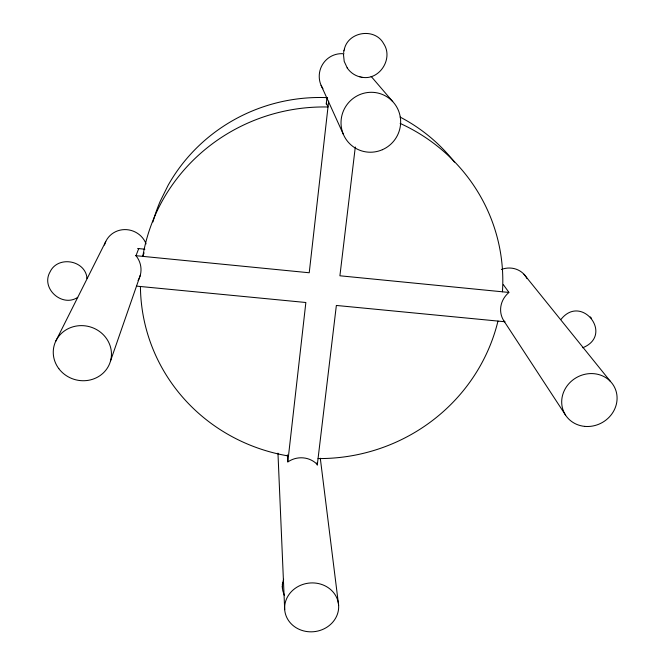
<?xml version="1.0" encoding="UTF-8"?>
<svg xmlns="http://www.w3.org/2000/svg" width="665" height="665" viewBox="0 0 665 665"><rect width="100%" height="100%" fill="white"/><g stroke="black" fill="none" stroke-linecap="round" stroke-linejoin="round"><path stroke-width="1" d="M343.456 54.297L344.212 61.413L347.28 68.021M282.326 587.004L282.459 584.119M502.449 291.802L502.632 288.386A181.404 175.593 -10.9 0 0 400.139 123.416M326.232 104.089L326.931 97.93M287.829 461.718L305.858 302.5L136.441 286.116M328.66 101.205L309.225 272.766L135.594 255.659M317.263 465.209L336.357 305.451L505.084 321.769M355.301 146.998L339.906 275.784L508.667 292.417M282.559 583.396L283.631 579.265M282.359 584.834L282.658 582.698M343.63 52.51L343.963 50.623M344.395 48.986C348.56 31.355 375.085 27.573 383.672 43.699C393.663 58.528 379.466 80.814 361.727 77.215M497.969 321.079L497.129 324.387A181.404 175.593 -10.9 0 1 321.486 458.559L318.053 458.567M343.938 50.731L344.42 48.894M110.598 360.729L140.298 275.227M144.089 252.816L142.809 256.366L143.432 252.916A181.404 175.593 -10.9 0 1 324.321 106.957L328.003 107.007L326.332 103.191M138.711 248.602L135.993 255.701L136.682 256.599A23.225 22.186 20 0 1 138.062 280.555M55.652 341.394L105.727 241.586M560.994 319.424C581.551 293.207 614.302 335.085 582.723 347.753M77.722 297.346C62.161 307.837 40.432 288.253 50.091 271.86C57.805 255.327 85.428 260.098 87.024 278.319L86.965 277.978M137.647 248.494L144.879 249.209M288.477 455.982L285.11 455.384A181.404 175.593 -10.9 0 1 140.49 289.973L140.423 286.499M347.163 67.863C350.156 72.369 354.877 75.719 360.172 76.916M360.006 76.882L361.885 77.248M591.592 318.369L590.262 316.897M371.145 76.409L392.741 101.604M523.987 274.263L610.553 381.569M503.372 284.687L508.974 292.442L508.127 293.182A22.56 21.23 -31.2 0 0 503.854 320.838L565.582 415.16M503.854 320.838L504.452 321.702M321.087 85.32L343.456 134.554M284.312 595.325L282.733 590.587L282.293 586.281M320.297 458.227L338.626 605.341A27.066 24.43 -6.8 0 1 299.524 629.497A27.066 24.43 -6.8 0 1 296.781 587.27A27.066 24.43 -6.8 0 1 338.626 605.341M317.097 462.532L317.338 464.577L316.607 463.838A21.804 20.258 -6.3 0 0 288.685 461.41L287.795 462.009L287.363 454.877M277.962 453.148L284.687 609.664M282.351 587.719L282.384 588.45M152.917 221.985A171.329 166.524 -10.9 0 1 160.174 201.395L168.137 185.269A171.329 166.524 -10.9 0 1 327.604 97.664M400.114 117.073A171.329 166.524 -10.9 0 1 454.461 162.119M104.496 245.044A21.92 21.014 21.4 0 1 124.397 229.6A21.92 21.014 21.4 0 1 146.067 243.88M322.932 88.744A22.519 22.178 -74.9 0 1 344.038 53.799M501.36 269.483A21.322 20.166 -32 0 1 527.029 278.569M58.819 368.651A29.235 27.431 15.6 0 0 108.952 365.201A29.235 27.431 15.6 0 0 79.293 325.692A29.235 27.431 15.6 0 0 58.819 368.651M382.358 149.716A30.125 29.642 -54 0 0 388.884 98.137A30.125 29.642 -54 0 0 341.261 118.935A30.125 29.642 -54 0 0 382.358 149.716M584.635 426.373A28.213 25.927 -28.7 0 0 615.399 389.191A28.213 25.927 -28.7 0 0 568.126 384.561A28.213 25.927 -28.7 0 0 584.635 426.373"/></g></svg>
